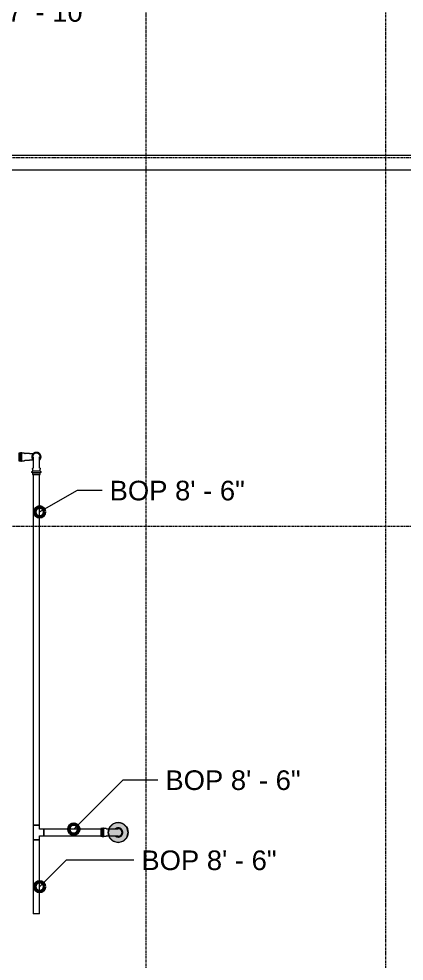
# Model space of a CAD drawing. Header units: inches. Extents: x -3679 to 241, y -496 to 1784.
# Drawn here: x -637.6 to -560.3, y 111.8 to 300.9 of the extents above; entities that cross this region are included whole.
import ezdxf

# ---------------------------------------------------------------- set-up
doc = ezdxf.new("R2010")
doc.units = ezdxf.units.IN
doc.header["$MEASUREMENT"] = 0
doc.linetypes.add('Grid Line', pattern=[0.875, 0.5, -0.125, 0.125, -0.125])
for name, color, linetype, lineweight in [('A-ANNO-NOTE', 250, 'Continuous', 9), ('G-ANNO-DIMS', 251, 'Continuous', 9), ('P-PIPE', 1, 'Continuous', 9), ('P-PIPE-CNTR', 1, 'Continuous', 9), ('S-GRID', 8, 'Continuous', 9)]:
    doc.layers.add(name, color=color, linetype=linetype, lineweight=lineweight)
doc.styles.add('Arial', font='arial.ttf', dxfattribs={"height": 3.934132})

# ---------------------------------------------------------------- blocks, each defined once
blk = doc.blocks.new('Victaulic-VicPress316-Elbow 90-45deg Style P568_P571 - Standard-V2-SECOND LEVEL')
at = {"layer": 'P-PIPE'}
for p, q in [((-3203.81, 730.05), (-3203.81, 729.6)), ((-3203.05, 729.6), (-3203.81, 729.6)), ((-3203.7, 731.1), (-3203.7, 730.2)), ((-3202.28, 729.6), (-3203.05, 729.6)), ((-3202.39, 730.21), (-3202.39, 731.1)), ((-3202.28, 729.6), (-3202.28, 730.05)), ((-3203.81, 729.31), (-3203.81, 728.97)), ((-3203.05, 729.31), (-3203.81, 729.31)), ((-3203.81, 728.97), (-3203.05, 728.97)), ((-3202.28, 729.31), (-3203.05, 729.31)), ((-3203.05, 728.97), (-3202.28, 728.97)), ((-3202.28, 728.97), (-3202.28, 729.31))]:
    blk.add_line(p, q, dxfattribs=at)
at = {"layer": 'P-PIPE', "flags": 128}
for points in [[(-3203.05, 733.4), (-3203.08, 733.4), (-3203.12, 733.4), (-3203.16, 733.4), (-3203.19, 733.39), (-3203.23, 733.38), (-3203.26, 733.38), (-3203.3, 733.37), (-3203.33, 733.36), (-3203.37, 733.34), (-3203.4, 733.33), (-3203.43, 733.32), (-3203.47, 733.3), (-3203.5, 733.28), (-3203.53, 733.26), (-3203.56, 733.24), (-3203.59, 733.22), (-3203.62, 733.2), (-3203.65, 733.18), (-3203.67, 733.15), (-3203.7, 733.13), (-3203.73, 733.1), (-3203.75, 733.07), (-3203.77, 733.04), (-3203.79, 733.01), (-3203.81, 732.98), (-3203.83, 732.95), (-3203.85, 732.92), (-3203.87, 732.89), (-3203.88, 732.85), (-3203.9, 732.82), (-3203.91, 732.79), (-3203.92, 732.75), (-3203.93, 732.72), (-3203.94, 732.68), (-3203.94, 732.65), (-3203.95, 732.61), (-3203.95, 732.57), (-3203.96, 732.54), (-3203.96, 732.5), (-3203.96, 732.46), (-3203.96, 732.43), (-3203.95, 732.39), (-3203.95, 732.35), (-3203.94, 732.32), (-3203.93, 732.28), (-3203.93, 732.25), (-3203.91, 732.21), (-3203.9, 732.18), (-3203.89, 732.14), (-3203.88, 732.11), (-3203.86, 732.08), (-3203.84, 732.05), (-3203.82, 732.01), (-3203.8, 731.98), (-3203.78, 731.95), (-3203.76, 731.92), (-3203.74, 731.9), (-3203.71, 731.87)], [(-3202.39, 731.86), (-3202.37, 731.88), (-3202.34, 731.91), (-3202.32, 731.94), (-3202.3, 731.97), (-3202.28, 732), (-3202.26, 732.03), (-3202.24, 732.06), (-3202.23, 732.09), (-3202.21, 732.13), (-3202.2, 732.16), (-3202.18, 732.19), (-3202.17, 732.23), (-3202.16, 732.26), (-3202.15, 732.3), (-3202.15, 732.33), (-3202.14, 732.37), (-3202.14, 732.41), (-3202.14, 732.44), (-3202.13, 732.48), (-3202.13, 732.52), (-3202.14, 732.55), (-3202.14, 732.59), (-3202.14, 732.63), (-3202.15, 732.66), (-3202.16, 732.7), (-3202.17, 732.73), (-3202.18, 732.77), (-3202.19, 732.8), (-3202.2, 732.84), (-3202.22, 732.87), (-3202.23, 732.9), (-3202.25, 732.93), (-3202.27, 732.97), (-3202.29, 733), (-3202.31, 733.03), (-3202.33, 733.06), (-3202.35, 733.08), (-3202.38, 733.11), (-3202.4, 733.14), (-3202.43, 733.16), (-3202.46, 733.19), (-3202.49, 733.21), (-3202.51, 733.23), (-3202.55, 733.25), (-3202.58, 733.27), (-3202.61, 733.29), (-3202.64, 733.31), (-3202.67, 733.32), (-3202.71, 733.34), (-3202.74, 733.35), (-3202.78, 733.36), (-3202.81, 733.37), (-3202.85, 733.38), (-3202.88, 733.39), (-3202.92, 733.39), (-3202.95, 733.4), (-3202.99, 733.4), (-3203.03, 733.4), (-3203.05, 733.4)], [(-3203.05, 733.26), (-3203.08, 733.26), (-3203.11, 733.25), (-3203.14, 733.25), (-3203.17, 733.25), (-3203.2, 733.24), (-3203.23, 733.23), (-3203.26, 733.23), (-3203.29, 733.22), (-3203.32, 733.21), (-3203.34, 733.2), (-3203.37, 733.18), (-3203.4, 733.17), (-3203.43, 733.16), (-3203.45, 733.14), (-3203.48, 733.12), (-3203.5, 733.1), (-3203.53, 733.09), (-3203.55, 733.07), (-3203.57, 733.05), (-3203.6, 733.02), (-3203.62, 733), (-3203.64, 732.98), (-3203.66, 732.95), (-3203.67, 732.93), (-3203.69, 732.9), (-3203.71, 732.88), (-3203.72, 732.85), (-3203.74, 732.82), (-3203.75, 732.8), (-3203.76, 732.77), (-3203.77, 732.74), (-3203.78, 732.71), (-3203.79, 732.68), (-3203.8, 732.65), (-3203.8, 732.62), (-3203.81, 732.59), (-3203.81, 732.56), (-3203.81, 732.53), (-3203.81, 732.5), (-3203.81, 732.47), (-3203.81, 732.44), (-3203.81, 732.41), (-3203.8, 732.38), (-3203.8, 732.35), (-3203.79, 732.32), (-3203.78, 732.29), (-3203.78, 732.26), (-3203.77, 732.23), (-3203.76, 732.2), (-3203.74, 732.17), (-3203.73, 732.14), (-3203.72, 732.12), (-3203.7, 732.1)], [(-3203.7, 732.49), (-3203.7, 732.49), (-3203.7, 732.49), (-3203.7, 732.48), (-3203.7, 732.47), (-3203.7, 732.46), (-3203.7, 732.45), (-3203.7, 732.44), (-3203.7, 732.42), (-3203.7, 732.4), (-3203.7, 732.38), (-3203.7, 732.36), (-3203.7, 732.33), (-3203.7, 732.31), (-3203.7, 732.28), (-3203.7, 732.25), (-3203.7, 732.21), (-3203.7, 732.18), (-3203.7, 732.14), (-3203.7, 732.11), (-3203.7, 732.07), (-3203.7, 732.03), (-3203.7, 731.98), (-3203.7, 731.94), (-3203.7, 731.9), (-3203.7, 731.85), (-3203.7, 731.8), (-3203.7, 731.75), (-3203.7, 731.7), (-3203.7, 731.65), (-3203.7, 731.6), (-3203.7, 731.55), (-3203.7, 731.5), (-3203.7, 731.44), (-3203.7, 731.39), (-3203.7, 731.33), (-3203.7, 731.28), (-3203.7, 731.22), (-3203.7, 731.17), (-3203.7, 731.11), (-3203.7, 731.1)], [(-3202.39, 732.1), (-3202.37, 732.13), (-3202.36, 732.16), (-3202.34, 732.18), (-3202.33, 732.21), (-3202.32, 732.24), (-3202.31, 732.27), (-3202.3, 732.3), (-3202.3, 732.33), (-3202.29, 732.36), (-3202.29, 732.39), (-3202.28, 732.42), (-3202.28, 732.45), (-3202.28, 732.48), (-3202.28, 732.51), (-3202.28, 732.54), (-3202.28, 732.57), (-3202.29, 732.6), (-3202.29, 732.63), (-3202.3, 732.66), (-3202.31, 732.69), (-3202.32, 732.72), (-3202.33, 732.75), (-3202.34, 732.78), (-3202.35, 732.81), (-3202.36, 732.84), (-3202.38, 732.86), (-3202.39, 732.89), (-3202.41, 732.92), (-3202.43, 732.94), (-3202.44, 732.97), (-3202.46, 732.99), (-3202.48, 733.01), (-3202.51, 733.03), (-3202.53, 733.06), (-3202.55, 733.08), (-3202.58, 733.09), (-3202.6, 733.11), (-3202.62, 733.13), (-3202.65, 733.15), (-3202.68, 733.16), (-3202.7, 733.18), (-3202.73, 733.19), (-3202.76, 733.2), (-3202.79, 733.21), (-3202.82, 733.22), (-3202.85, 733.23), (-3202.88, 733.24), (-3202.91, 733.24), (-3202.94, 733.25), (-3202.97, 733.25), (-3203, 733.26), (-3203.03, 733.26), (-3203.05, 733.26)], [(-3202.39, 731.1), (-3202.39, 731.15), (-3202.39, 731.21), (-3202.39, 731.26), (-3202.39, 731.32), (-3202.39, 731.37), (-3202.39, 731.43), (-3202.39, 731.48), (-3202.39, 731.54), (-3202.39, 731.59), (-3202.39, 731.64), (-3202.39, 731.69), (-3202.39, 731.74), (-3202.39, 731.79), (-3202.39, 731.84), (-3202.39, 731.88), (-3202.39, 731.93), (-3202.39, 731.97), (-3202.39, 732.02), (-3202.39, 732.06), (-3202.39, 732.1), (-3202.39, 732.13), (-3202.39, 732.17), (-3202.39, 732.21), (-3202.39, 732.24), (-3202.39, 732.27), (-3202.39, 732.3), (-3202.39, 732.33), (-3202.39, 732.35), (-3202.39, 732.37), (-3202.39, 732.4), (-3202.39, 732.41), (-3202.39, 732.43), (-3202.39, 732.45), (-3202.39, 732.46), (-3202.39, 732.47), (-3202.39, 732.48), (-3202.39, 732.48), (-3202.39, 732.49), (-3202.39, 732.49), (-3202.39, 732.49)], [(-3203.81, 729.31), (-3203.82, 729.31), (-3203.82, 729.31), (-3203.83, 729.31), (-3203.84, 729.31), (-3203.84, 729.31), (-3203.85, 729.31), (-3203.85, 729.31), (-3203.86, 729.32), (-3203.86, 729.32), (-3203.87, 729.32), (-3203.87, 729.32), (-3203.88, 729.32), (-3203.88, 729.33), (-3203.89, 729.33), (-3203.89, 729.33), (-3203.9, 729.34), (-3203.9, 729.34), (-3203.91, 729.34), (-3203.91, 729.35), (-3203.92, 729.35), (-3203.92, 729.36), (-3203.92, 729.36), (-3203.93, 729.37), (-3203.93, 729.37), (-3203.93, 729.38), (-3203.94, 729.38), (-3203.94, 729.39), (-3203.94, 729.39), (-3203.95, 729.4), (-3203.95, 729.4), (-3203.95, 729.41), (-3203.95, 729.41), (-3203.95, 729.42), (-3203.95, 729.42), (-3203.96, 729.43), (-3203.96, 729.44), (-3203.96, 729.44), (-3203.96, 729.45), (-3203.96, 729.45), (-3203.96, 729.46), (-3203.96, 729.46), (-3203.96, 729.47), (-3203.96, 729.48), (-3203.96, 729.48), (-3203.95, 729.49), (-3203.95, 729.49), (-3203.95, 729.5), (-3203.95, 729.5), (-3203.95, 729.51), (-3203.94, 729.51), (-3203.94, 729.52), (-3203.94, 729.52), (-3203.94, 729.53), (-3203.93, 729.53), (-3203.93, 729.54), (-3203.93, 729.54), (-3203.92, 729.55), (-3203.92, 729.55), (-3203.92, 729.56), (-3203.91, 729.56), (-3203.91, 729.57), (-3203.9, 729.57), (-3203.9, 729.57), (-3203.89, 729.58), (-3203.89, 729.58), (-3203.88, 729.58), (-3203.88, 729.58), (-3203.87, 729.59), (-3203.87, 729.59), (-3203.86, 729.59), (-3203.86, 729.59), (-3203.85, 729.59), (-3203.84, 729.6), (-3203.84, 729.6), (-3203.83, 729.6), (-3203.83, 729.6), (-3203.82, 729.6), (-3203.82, 729.6), (-3203.81, 729.6)], [(-3203.81, 730.05), (-3203.81, 730.06), (-3203.81, 730.07), (-3203.81, 730.08), (-3203.81, 730.09), (-3203.81, 730.11), (-3203.8, 730.12), (-3203.8, 730.13), (-3203.8, 730.14), (-3203.8, 730.15), (-3203.79, 730.16), (-3203.79, 730.17), (-3203.78, 730.18), (-3203.78, 730.19), (-3203.77, 730.2), (-3203.76, 730.2), (-3203.76, 730.21), (-3203.75, 730.22), (-3203.74, 730.23), (-3203.74, 730.24), (-3203.73, 730.25), (-3203.72, 730.25), (-3203.71, 730.26), (-3203.71, 730.27), (-3203.7, 730.27)], [(-3203.05, 729.6), (-3203.08, 729.6), (-3203.11, 729.6), (-3203.14, 729.6), (-3203.17, 729.6), (-3203.2, 729.6), (-3203.23, 729.6), (-3203.26, 729.6), (-3203.29, 729.6), (-3203.32, 729.6), (-3203.34, 729.6), (-3203.37, 729.6), (-3203.4, 729.6), (-3203.43, 729.6), (-3203.45, 729.6), (-3203.48, 729.6), (-3203.5, 729.6), (-3203.53, 729.6), (-3203.55, 729.6), (-3203.57, 729.6), (-3203.6, 729.6), (-3203.62, 729.6), (-3203.64, 729.6), (-3203.66, 729.6), (-3203.67, 729.6), (-3203.69, 729.6), (-3203.71, 729.6), (-3203.72, 729.6), (-3203.74, 729.6), (-3203.75, 729.6), (-3203.76, 729.6), (-3203.77, 729.6), (-3203.78, 729.6), (-3203.79, 729.6), (-3203.8, 729.6), (-3203.8, 729.6), (-3203.81, 729.6), (-3203.81, 729.6), (-3203.81, 729.6), (-3203.81, 729.6), (-3203.81, 729.6)], [(-3203.81, 729.6), (-3203.81, 729.6), (-3203.81, 729.6), (-3203.81, 729.6), (-3203.8, 729.6), (-3203.8, 729.6), (-3203.79, 729.6), (-3203.78, 729.6), (-3203.77, 729.6)], [(-3202.28, 729.6), (-3202.28, 729.6), (-3202.28, 729.6), (-3202.29, 729.6), (-3202.29, 729.6), (-3202.29, 729.6), (-3202.3, 729.6), (-3202.31, 729.6), (-3202.32, 729.6), (-3202.33, 729.6), (-3202.34, 729.6), (-3202.35, 729.6), (-3202.37, 729.6), (-3202.38, 729.6), (-3202.4, 729.6), (-3202.41, 729.6), (-3202.43, 729.6), (-3202.45, 729.6), (-3202.47, 729.6), (-3202.49, 729.6), (-3202.51, 729.6), (-3202.53, 729.6), (-3202.56, 729.6), (-3202.58, 729.6), (-3202.61, 729.6), (-3202.63, 729.6), (-3202.66, 729.6), (-3202.68, 729.6), (-3202.71, 729.6), (-3202.74, 729.6), (-3202.77, 729.6), (-3202.8, 729.6), (-3202.83, 729.6), (-3202.86, 729.6), (-3202.89, 729.6), (-3202.92, 729.6), (-3202.95, 729.6), (-3202.98, 729.6), (-3203.01, 729.6), (-3203.04, 729.6), (-3203.05, 729.6)], [(-3202.39, 730.27), (-3202.38, 730.26), (-3202.37, 730.26), (-3202.36, 730.25), (-3202.36, 730.24), (-3202.35, 730.23), (-3202.34, 730.22), (-3202.33, 730.22), (-3202.33, 730.21), (-3202.32, 730.2), (-3202.32, 730.19), (-3202.31, 730.18), (-3202.31, 730.17), (-3202.3, 730.16), (-3202.3, 730.15), (-3202.29, 730.14), (-3202.29, 730.13), (-3202.29, 730.12), (-3202.29, 730.11), (-3202.28, 730.1), (-3202.28, 730.09), (-3202.28, 730.07), (-3202.28, 730.06), (-3202.28, 730.05), (-3202.28, 730.05)], [(-3202.32, 729.6), (-3202.31, 729.6), (-3202.3, 729.6), (-3202.3, 729.6), (-3202.29, 729.6), (-3202.29, 729.6), (-3202.28, 729.6), (-3202.28, 729.6), (-3202.28, 729.6), (-3202.28, 729.6)], [(-3202.28, 729.6), (-3202.27, 729.6), (-3202.27, 729.6), (-3202.26, 729.6), (-3202.26, 729.6), (-3202.25, 729.6), (-3202.24, 729.6), (-3202.24, 729.59), (-3202.23, 729.59), (-3202.23, 729.59), (-3202.22, 729.59), (-3202.22, 729.59), (-3202.21, 729.58), (-3202.21, 729.58), (-3202.2, 729.58), (-3202.2, 729.57), (-3202.19, 729.57), (-3202.19, 729.57), (-3202.18, 729.56), (-3202.18, 729.56), (-3202.18, 729.56), (-3202.17, 729.55), (-3202.17, 729.55), (-3202.16, 729.54), (-3202.16, 729.54), (-3202.16, 729.53), (-3202.15, 729.53), (-3202.15, 729.52), (-3202.15, 729.52), (-3202.15, 729.51), (-3202.14, 729.51), (-3202.14, 729.5), (-3202.14, 729.5), (-3202.14, 729.49), (-3202.14, 729.48), (-3202.14, 729.48), (-3202.14, 729.47), (-3202.13, 729.47), (-3202.13, 729.46), (-3202.13, 729.46), (-3202.13, 729.45), (-3202.13, 729.44), (-3202.13, 729.44), (-3202.14, 729.43), (-3202.14, 729.43), (-3202.14, 729.42), (-3202.14, 729.42), (-3202.14, 729.41), (-3202.14, 729.4), (-3202.14, 729.4), (-3202.15, 729.39), (-3202.15, 729.39), (-3202.15, 729.38), (-3202.16, 729.38), (-3202.16, 729.37), (-3202.16, 729.37), (-3202.17, 729.36), (-3202.17, 729.36), (-3202.17, 729.35), (-3202.18, 729.35), (-3202.18, 729.35), (-3202.19, 729.34), (-3202.19, 729.34), (-3202.19, 729.34), (-3202.2, 729.33), (-3202.2, 729.33), (-3202.21, 729.33), (-3202.21, 729.32), (-3202.22, 729.32), (-3202.23, 729.32), (-3202.23, 729.32), (-3202.24, 729.32), (-3202.24, 729.31), (-3202.25, 729.31), (-3202.25, 729.31), (-3202.26, 729.31), (-3202.26, 729.31), (-3202.27, 729.31), (-3202.28, 729.31), (-3202.28, 729.31)], [(-3203.77, 729.31), (-3203.78, 729.31), (-3203.79, 729.31), (-3203.8, 729.31), (-3203.8, 729.31), (-3203.81, 729.31), (-3203.81, 729.31), (-3203.81, 729.31), (-3203.81, 729.31), (-3203.81, 729.31)], [(-3203.81, 729.31), (-3203.81, 729.31), (-3203.81, 729.31), (-3203.81, 729.31), (-3203.8, 729.31), (-3203.8, 729.31), (-3203.79, 729.31), (-3203.78, 729.31), (-3203.77, 729.31), (-3203.76, 729.31), (-3203.75, 729.31), (-3203.74, 729.31), (-3203.73, 729.31), (-3203.71, 729.31), (-3203.7, 729.31), (-3203.68, 729.31), (-3203.66, 729.31), (-3203.64, 729.31), (-3203.62, 729.31), (-3203.6, 729.31), (-3203.58, 729.31), (-3203.56, 729.31), (-3203.53, 729.31), (-3203.51, 729.31), (-3203.49, 729.31), (-3203.46, 729.31), (-3203.43, 729.31), (-3203.41, 729.31), (-3203.38, 729.31), (-3203.35, 729.31), (-3203.32, 729.31), (-3203.29, 729.31), (-3203.27, 729.31), (-3203.24, 729.31), (-3203.21, 729.31), (-3203.18, 729.31), (-3203.15, 729.31), (-3203.12, 729.31), (-3203.08, 729.31), (-3203.05, 729.31), (-3203.05, 729.31)], [(-3203.05, 729.31), (-3203.02, 729.31), (-3202.98, 729.31), (-3202.95, 729.31), (-3202.92, 729.31), (-3202.89, 729.31), (-3202.86, 729.31), (-3202.83, 729.31), (-3202.8, 729.31), (-3202.78, 729.31), (-3202.75, 729.31), (-3202.72, 729.31), (-3202.69, 729.31), (-3202.67, 729.31), (-3202.64, 729.31), (-3202.61, 729.31), (-3202.59, 729.31), (-3202.56, 729.31), (-3202.54, 729.31), (-3202.52, 729.31), (-3202.5, 729.31), (-3202.48, 729.31), (-3202.46, 729.31), (-3202.44, 729.31), (-3202.42, 729.31), (-3202.4, 729.31), (-3202.39, 729.31), (-3202.37, 729.31), (-3202.36, 729.31), (-3202.34, 729.31), (-3202.33, 729.31), (-3202.32, 729.31), (-3202.31, 729.31), (-3202.3, 729.31), (-3202.3, 729.31), (-3202.29, 729.31), (-3202.29, 729.31), (-3202.28, 729.31), (-3202.28, 729.31), (-3202.28, 729.31), (-3202.28, 729.31)], [(-3202.28, 729.31), (-3202.28, 729.31), (-3202.28, 729.31), (-3202.29, 729.31), (-3202.29, 729.31), (-3202.29, 729.31), (-3202.3, 729.31), (-3202.31, 729.31), (-3202.32, 729.31)]]:
    blk.add_lwpolyline(points, dxfattribs=at)
blk = doc.blocks.new('Victaulic-VicPress316-Elbow 90-45deg Style P568_P571 - Standard-V39-SECOND LEVEL')
at = {"layer": 'P-PIPE'}
for p, q in [((-1301.39, 459.57), (-1301.39, 459.11)), ((-1301.28, 460.61), (-1301.28, 459.72)), ((-1299.97, 459.72), (-1299.97, 460.61)), ((-1299.86, 459.11), (-1299.86, 459.57)), ((-1300.62, 459.11), (-1301.39, 459.11)), ((-1301.39, 458.82), (-1301.39, 458.48)), ((-1300.62, 458.82), (-1301.39, 458.82)), ((-1301.39, 458.48), (-1300.62, 458.48)), ((-1299.86, 459.11), (-1300.62, 459.11)), ((-1299.86, 458.82), (-1300.62, 458.82)), ((-1300.62, 458.48), (-1299.86, 458.48)), ((-1299.86, 458.48), (-1299.86, 458.82))]:
    blk.add_line(p, q, dxfattribs=at)
at = {"layer": 'P-PIPE', "flags": 128}
for points in [[(-1300.62, 462.92), (-1300.66, 462.92), (-1300.7, 462.91), (-1300.73, 462.91), (-1300.77, 462.91), (-1300.81, 462.9), (-1300.84, 462.89), (-1300.88, 462.88), (-1300.91, 462.87), (-1300.95, 462.86), (-1300.98, 462.84), (-1301.01, 462.83), (-1301.05, 462.81), (-1301.08, 462.8), (-1301.11, 462.78), (-1301.14, 462.76), (-1301.17, 462.74), (-1301.2, 462.71), (-1301.23, 462.69), (-1301.25, 462.67), (-1301.28, 462.64), (-1301.3, 462.61), (-1301.33, 462.59), (-1301.35, 462.56), (-1301.37, 462.53), (-1301.39, 462.5), (-1301.41, 462.47), (-1301.43, 462.43), (-1301.45, 462.4), (-1301.46, 462.37), (-1301.48, 462.34), (-1301.49, 462.3), (-1301.5, 462.27), (-1301.51, 462.23), (-1301.52, 462.2), (-1301.52, 462.16), (-1301.53, 462.12), (-1301.53, 462.09), (-1301.54, 462.05), (-1301.54, 462.01), (-1301.54, 461.98), (-1301.53, 461.94), (-1301.53, 461.91), (-1301.53, 461.87), (-1301.52, 461.83), (-1301.51, 461.8), (-1301.5, 461.76), (-1301.49, 461.73), (-1301.48, 461.69), (-1301.47, 461.66), (-1301.45, 461.63), (-1301.44, 461.59), (-1301.42, 461.56), (-1301.4, 461.53), (-1301.38, 461.5), (-1301.36, 461.47), (-1301.34, 461.44), (-1301.32, 461.41), (-1301.29, 461.38), (-1301.27, 461.36), (-1301.24, 461.33), (-1301.21, 461.31), (-1301.19, 461.29), (-1301.16, 461.26), (-1301.13, 461.24), (-1301.1, 461.22), (-1301.06, 461.21), (-1301.03, 461.19), (-1301, 461.17), (-1300.96, 461.16), (-1300.93, 461.15), (-1300.9, 461.13), (-1300.86, 461.12), (-1300.83, 461.12), (-1300.79, 461.11), (-1300.75, 461.1), (-1300.72, 461.1), (-1300.68, 461.09), (-1300.64, 461.09), (-1300.62, 461.09)], [(-1301.28, 462), (-1301.28, 462), (-1301.28, 462)], [(-1301.28, 460.61), (-1301.28, 460.67), (-1301.28, 460.72), (-1301.28, 460.78), (-1301.28, 460.83), (-1301.28, 460.89), (-1301.28, 460.94), (-1301.28, 461), (-1301.28, 461.05), (-1301.28, 461.1), (-1301.28, 461.15), (-1301.28, 461.21), (-1301.28, 461.26), (-1301.28, 461.3), (-1301.28, 461.35), (-1301.28, 461.38)], [(-1299.99, 462.66), (-1300.01, 462.68), (-1300.04, 462.7), (-1300.06, 462.72), (-1300.09, 462.75), (-1300.12, 462.77), (-1300.15, 462.79), (-1300.19, 462.8), (-1300.22, 462.82), (-1300.25, 462.84), (-1300.29, 462.85), (-1300.32, 462.86), (-1300.35, 462.88), (-1300.39, 462.89), (-1300.42, 462.89), (-1300.46, 462.9), (-1300.5, 462.91), (-1300.53, 462.91), (-1300.57, 462.92), (-1300.61, 462.92), (-1300.62, 462.92)], [(-1300.62, 461.09), (-1300.59, 461.09), (-1300.55, 461.1), (-1300.52, 461.1), (-1300.48, 461.1), (-1300.44, 461.11), (-1300.41, 461.12), (-1300.37, 461.13), (-1300.34, 461.14), (-1300.3, 461.15), (-1300.27, 461.16), (-1300.24, 461.18), (-1300.2, 461.2), (-1300.17, 461.21), (-1300.14, 461.23), (-1300.11, 461.25), (-1300.08, 461.27), (-1300.05, 461.3), (-1300.02, 461.32), (-1300, 461.34)], [(-1299.97, 461.35), (-1299.97, 461.32), (-1299.97, 461.27), (-1299.97, 461.22), (-1299.97, 461.17), (-1299.97, 461.12), (-1299.97, 461.06), (-1299.97, 461.01), (-1299.97, 460.96), (-1299.97, 460.9), (-1299.97, 460.85), (-1299.97, 460.79), (-1299.97, 460.74), (-1299.97, 460.68), (-1299.97, 460.63), (-1299.97, 460.61)], [(-1301.39, 459.57), (-1301.39, 459.58), (-1301.39, 459.59), (-1301.39, 459.6), (-1301.39, 459.61), (-1301.39, 459.62), (-1301.38, 459.63), (-1301.38, 459.64), (-1301.38, 459.65), (-1301.37, 459.66), (-1301.37, 459.67), (-1301.37, 459.68), (-1301.36, 459.69), (-1301.36, 459.7), (-1301.35, 459.71), (-1301.34, 459.72), (-1301.34, 459.73), (-1301.33, 459.74), (-1301.32, 459.75), (-1301.32, 459.75), (-1301.31, 459.76), (-1301.3, 459.77), (-1301.29, 459.78), (-1301.28, 459.78), (-1301.28, 459.78)], [(-1299.97, 459.78), (-1299.96, 459.78), (-1299.95, 459.77), (-1299.94, 459.76), (-1299.93, 459.76), (-1299.93, 459.75), (-1299.92, 459.74), (-1299.91, 459.73), (-1299.91, 459.72), (-1299.9, 459.71), (-1299.9, 459.7), (-1299.89, 459.69), (-1299.89, 459.68), (-1299.88, 459.67), (-1299.88, 459.66), (-1299.87, 459.65), (-1299.87, 459.64), (-1299.87, 459.63), (-1299.86, 459.62), (-1299.86, 459.61), (-1299.86, 459.6), (-1299.86, 459.59), (-1299.86, 459.58), (-1299.86, 459.57), (-1299.86, 459.57)], [(-1301.39, 458.82), (-1301.4, 458.82), (-1301.4, 458.82), (-1301.41, 458.82), (-1301.41, 458.83), (-1301.42, 458.83), (-1301.43, 458.83), (-1301.43, 458.83), (-1301.44, 458.83), (-1301.44, 458.83), (-1301.45, 458.83), (-1301.45, 458.84), (-1301.46, 458.84), (-1301.46, 458.84), (-1301.47, 458.85), (-1301.47, 458.85), (-1301.48, 458.85), (-1301.48, 458.86), (-1301.49, 458.86), (-1301.49, 458.86), (-1301.5, 458.87), (-1301.5, 458.87), (-1301.5, 458.88), (-1301.51, 458.88), (-1301.51, 458.89), (-1301.51, 458.89), (-1301.52, 458.9), (-1301.52, 458.9), (-1301.52, 458.91), (-1301.52, 458.91), (-1301.53, 458.92), (-1301.53, 458.92), (-1301.53, 458.93), (-1301.53, 458.93), (-1301.53, 458.94), (-1301.53, 458.94), (-1301.54, 458.95), (-1301.54, 458.96), (-1301.54, 458.96), (-1301.54, 458.97), (-1301.54, 458.97), (-1301.54, 458.98), (-1301.54, 458.98), (-1301.54, 458.99), (-1301.53, 459), (-1301.53, 459), (-1301.53, 459.01), (-1301.53, 459.01), (-1301.53, 459.02), (-1301.53, 459.02), (-1301.52, 459.03), (-1301.52, 459.03), (-1301.52, 459.04), (-1301.52, 459.04), (-1301.51, 459.05), (-1301.51, 459.05), (-1301.51, 459.06), (-1301.5, 459.06), (-1301.5, 459.07), (-1301.49, 459.07), (-1301.49, 459.08), (-1301.49, 459.08), (-1301.48, 459.08), (-1301.48, 459.09), (-1301.47, 459.09), (-1301.47, 459.09), (-1301.46, 459.1), (-1301.46, 459.1), (-1301.45, 459.1), (-1301.45, 459.1), (-1301.44, 459.11), (-1301.43, 459.11), (-1301.43, 459.11), (-1301.42, 459.11), (-1301.42, 459.11), (-1301.41, 459.11), (-1301.41, 459.11), (-1301.4, 459.11), (-1301.39, 459.11), (-1301.39, 459.11)], [(-1300.62, 459.11), (-1300.66, 459.11), (-1300.69, 459.11), (-1300.72, 459.11), (-1300.75, 459.11), (-1300.78, 459.11), (-1300.81, 459.11), (-1300.84, 459.11), (-1300.87, 459.11), (-1300.9, 459.11), (-1300.92, 459.11), (-1300.95, 459.11), (-1300.98, 459.11), (-1301.01, 459.11), (-1301.03, 459.11), (-1301.06, 459.11), (-1301.08, 459.11), (-1301.11, 459.11), (-1301.13, 459.11), (-1301.15, 459.11), (-1301.17, 459.11), (-1301.2, 459.11), (-1301.22, 459.11), (-1301.23, 459.11), (-1301.25, 459.11), (-1301.27, 459.11), (-1301.29, 459.11), (-1301.3, 459.11), (-1301.31, 459.11), (-1301.33, 459.11), (-1301.34, 459.11), (-1301.35, 459.11), (-1301.36, 459.11), (-1301.37, 459.11), (-1301.37, 459.11), (-1301.38, 459.11), (-1301.38, 459.11), (-1301.39, 459.11), (-1301.39, 459.11), (-1301.39, 459.11), (-1301.39, 459.11)], [(-1301.39, 459.11), (-1301.39, 459.11), (-1301.39, 459.11), (-1301.39, 459.11), (-1301.38, 459.11), (-1301.38, 459.11), (-1301.37, 459.11), (-1301.36, 459.11), (-1301.35, 459.11)], [(-1301.35, 458.82), (-1301.36, 458.82), (-1301.37, 458.82), (-1301.37, 458.82), (-1301.38, 458.82), (-1301.38, 458.82), (-1301.39, 458.82), (-1301.39, 458.82), (-1301.39, 458.82), (-1301.39, 458.82)], [(-1301.39, 458.82), (-1301.39, 458.82), (-1301.39, 458.82), (-1301.39, 458.82), (-1301.38, 458.82), (-1301.38, 458.82), (-1301.37, 458.82), (-1301.36, 458.82), (-1301.35, 458.82), (-1301.34, 458.82), (-1301.33, 458.82), (-1301.32, 458.82), (-1301.3, 458.82), (-1301.29, 458.82), (-1301.27, 458.82), (-1301.26, 458.82), (-1301.24, 458.82), (-1301.22, 458.82), (-1301.2, 458.82), (-1301.18, 458.82), (-1301.16, 458.82), (-1301.14, 458.82), (-1301.11, 458.82), (-1301.09, 458.82), (-1301.06, 458.82), (-1301.04, 458.82), (-1301.01, 458.82), (-1300.99, 458.82), (-1300.96, 458.82), (-1300.93, 458.82), (-1300.9, 458.82), (-1300.87, 458.82), (-1300.84, 458.82), (-1300.82, 458.82), (-1300.79, 458.82), (-1300.76, 458.82), (-1300.72, 458.82), (-1300.69, 458.82), (-1300.66, 458.82), (-1300.63, 458.82), (-1300.62, 458.82)], [(-1299.86, 459.11), (-1299.86, 459.11), (-1299.86, 459.11), (-1299.86, 459.11), (-1299.87, 459.11), (-1299.87, 459.11), (-1299.88, 459.11), (-1299.89, 459.11), (-1299.9, 459.11), (-1299.91, 459.11), (-1299.92, 459.11), (-1299.93, 459.11), (-1299.95, 459.11), (-1299.96, 459.11), (-1299.98, 459.11), (-1299.99, 459.11), (-1300.01, 459.11), (-1300.03, 459.11), (-1300.05, 459.11), (-1300.07, 459.11), (-1300.09, 459.11), (-1300.11, 459.11), (-1300.14, 459.11), (-1300.16, 459.11), (-1300.19, 459.11), (-1300.21, 459.11), (-1300.24, 459.11), (-1300.26, 459.11), (-1300.29, 459.11), (-1300.32, 459.11), (-1300.35, 459.11), (-1300.38, 459.11), (-1300.41, 459.11), (-1300.43, 459.11), (-1300.46, 459.11), (-1300.49, 459.11), (-1300.53, 459.11), (-1300.56, 459.11), (-1300.59, 459.11), (-1300.62, 459.11), (-1300.62, 459.11)], [(-1300.62, 458.82), (-1300.59, 458.82), (-1300.56, 458.82), (-1300.53, 458.82), (-1300.5, 458.82), (-1300.47, 458.82), (-1300.44, 458.82), (-1300.41, 458.82), (-1300.38, 458.82), (-1300.35, 458.82), (-1300.33, 458.82), (-1300.3, 458.82), (-1300.27, 458.82), (-1300.24, 458.82), (-1300.22, 458.82), (-1300.19, 458.82), (-1300.17, 458.82), (-1300.14, 458.82), (-1300.12, 458.82), (-1300.1, 458.82), (-1300.08, 458.82), (-1300.05, 458.82), (-1300.03, 458.82), (-1300.02, 458.82), (-1300, 458.82), (-1299.98, 458.82), (-1299.96, 458.82), (-1299.95, 458.82), (-1299.94, 458.82), (-1299.92, 458.82), (-1299.91, 458.82), (-1299.9, 458.82), (-1299.89, 458.82), (-1299.88, 458.82), (-1299.88, 458.82), (-1299.87, 458.82), (-1299.87, 458.82), (-1299.86, 458.82), (-1299.86, 458.82), (-1299.86, 458.82), (-1299.86, 458.82)], [(-1299.9, 459.11), (-1299.89, 459.11), (-1299.88, 459.11), (-1299.88, 459.11), (-1299.87, 459.11), (-1299.87, 459.11), (-1299.86, 459.11), (-1299.86, 459.11), (-1299.86, 459.11), (-1299.86, 459.11)], [(-1299.86, 458.82), (-1299.86, 458.82), (-1299.86, 458.82), (-1299.86, 458.82), (-1299.87, 458.82), (-1299.87, 458.82), (-1299.88, 458.82), (-1299.89, 458.82), (-1299.9, 458.82)], [(-1299.86, 459.11), (-1299.85, 459.11), (-1299.85, 459.11), (-1299.84, 459.11), (-1299.84, 459.11), (-1299.83, 459.11), (-1299.82, 459.11), (-1299.82, 459.11), (-1299.81, 459.11), (-1299.81, 459.11), (-1299.8, 459.1), (-1299.8, 459.1), (-1299.79, 459.1), (-1299.79, 459.1), (-1299.78, 459.09), (-1299.78, 459.09), (-1299.77, 459.09), (-1299.77, 459.08), (-1299.76, 459.08), (-1299.76, 459.07), (-1299.75, 459.07), (-1299.75, 459.07), (-1299.75, 459.06), (-1299.74, 459.06), (-1299.74, 459.05), (-1299.74, 459.05), (-1299.73, 459.04), (-1299.73, 459.04), (-1299.73, 459.03), (-1299.73, 459.03), (-1299.72, 459.02), (-1299.72, 459.02), (-1299.72, 459.01), (-1299.72, 459.01), (-1299.72, 459), (-1299.72, 458.99), (-1299.71, 458.99), (-1299.71, 458.98), (-1299.71, 458.98), (-1299.71, 458.97), (-1299.71, 458.96), (-1299.71, 458.96), (-1299.71, 458.95), (-1299.71, 458.95), (-1299.72, 458.94), (-1299.72, 458.94), (-1299.72, 458.93), (-1299.72, 458.92), (-1299.72, 458.92), (-1299.72, 458.91), (-1299.73, 458.91), (-1299.73, 458.9), (-1299.73, 458.9), (-1299.73, 458.89), (-1299.74, 458.89), (-1299.74, 458.88), (-1299.74, 458.88), (-1299.75, 458.87), (-1299.75, 458.87), (-1299.76, 458.87), (-1299.76, 458.86), (-1299.76, 458.86), (-1299.77, 458.85), (-1299.77, 458.85), (-1299.78, 458.85), (-1299.78, 458.84), (-1299.79, 458.84), (-1299.79, 458.84), (-1299.8, 458.84), (-1299.8, 458.83), (-1299.81, 458.83), (-1299.82, 458.83), (-1299.82, 458.83), (-1299.83, 458.83), (-1299.83, 458.83), (-1299.84, 458.82), (-1299.84, 458.82), (-1299.85, 458.82), (-1299.86, 458.82), (-1299.86, 458.82)]]:
    blk.add_lwpolyline(points, dxfattribs=at)

msp = doc.modelspace()

# ---------------------------------------------------------------- hatches: boundary and pattern name
at = {"layer": 'A-ANNO-NOTE'}
msp.add_hatch(color=256, dxfattribs=at).paths.add_polyline_path([(-617.63, 135.66), (-616.63, 135.92), (-615.9, 136.66), (-615.63, 137.66), (-615.9, 138.66), (-616.63, 139.39), (-617.63, 139.66), (-618.63, 139.39), (-619.36, 138.66), (-619.63, 137.66), (-619.36, 136.66), (-618.63, 135.92)], flags=0)
h = msp.add_hatch(color=256, dxfattribs=at)
edge = h.paths.add_edge_path(flags=0)
edge.add_arc((-617.63, 137.66), 2, 0, 360)

# ---------------------------------------------------------------- linework, layer by layer
for p, q in [((-619.36, 138.66), (-619.63, 137.66)), ((-618.63, 139.39), (-619.36, 138.66)), ((-617.63, 139.66), (-618.63, 139.39)), ((-616.63, 139.39), (-617.63, 139.66)), ((-615.9, 138.66), (-616.63, 139.39)), ((-615.63, 137.66), (-615.9, 138.66)), ((-619.63, 137.66), (-619.36, 136.66)), ((-619.36, 136.66), (-618.63, 135.92)), ((-616.63, 135.92), (-615.9, 136.66)), ((-615.9, 136.66), (-615.63, 137.66)), ((-618.63, 135.92), (-617.63, 135.66)), ((-617.63, 135.66), (-616.63, 135.92))]:
    msp.add_line(p, q, dxfattribs=at)
msp.add_circle((-617.63, 137.66), 2, dxfattribs=at)
at = {"layer": 'G-ANNO-DIMS'}
for p, q in [((-633.39, 201.94), (-625.78, 206.33)), ((-625.78, 206.33), (-620.86, 206.33)), ((-626.56, 138.31), (-616.64, 148.24)), ((-616.64, 148.24), (-609.67, 148.24)), ((-633.39, 126.78), (-628, 132.17)), ((-628, 132.17), (-614.49, 132.17))]:
    msp.add_line(p, q, dxfattribs=at)
at = {"layer": 'G-ANNO-DIMS', "lineweight": 50}
for centre in [(-633.39, 201.94), (-626.56, 138.31), (-633.39, 126.78)]:
    msp.add_circle(centre, 1, dxfattribs=at)
at = {"layer": 'P-PIPE'}
for p, q in [((-506.3, 273.44), (-725.49, 273.44)), ((-725.49, 270.56), (-506.3, 270.56)), ((-634.7, 209.47), (-634.7, 139.15)), ((-633.39, 139.15), (-633.39, 209.47)), ((-633.39, 139.15), (-634.7, 139.15)), ((-634.7, 139.15), (-634.7, 136.16)), ((-634.7, 139.15), (-634.68, 139.15)), ((-634.68, 139.15), (-634.61, 139.15)), ((-634.61, 139.15), (-634.51, 139.15)), ((-634.51, 139.15), (-634.37, 139.15)), ((-634.37, 139.15), (-634.21, 139.15)), ((-634.21, 139.15), (-633.87, 139.15)), ((-633.87, 139.15), (-633.72, 139.15)), ((-633.72, 139.15), (-633.58, 139.15)), ((-633.58, 139.15), (-633.48, 139.15)), ((-633.48, 139.15), (-633.41, 139.15)), ((-633.41, 139.15), (-633.39, 139.15)), ((-633.39, 138.31), (-633.39, 139.15)), ((-632.55, 138.31), (-633.39, 138.31)), ((-621.15, 138.31), (-632.55, 138.31)), ((-632.55, 137), (-632.55, 138.31)), ((-632.55, 138.31), (-632.55, 138.29)), ((-632.55, 138.29), (-632.55, 138.23)), ((-632.55, 138.23), (-632.55, 138.12)), ((-632.55, 138.12), (-632.55, 137.99)), ((-632.55, 137.99), (-632.55, 137.83)), ((-634.68, 136.16), (-634.7, 136.16)), ((-634.7, 136.16), (-634.7, 121.36)), ((-634.7, 136.16), (-633.39, 136.16)), ((-634.61, 136.16), (-634.68, 136.16)), ((-634.51, 136.16), (-634.61, 136.16)), ((-634.37, 136.16), (-634.51, 136.16)), ((-634.21, 136.16), (-634.37, 136.16)), ((-633.87, 136.16), (-634.21, 136.16)), ((-633.72, 136.16), (-633.87, 136.16)), ((-633.58, 136.16), (-633.72, 136.16)), ((-633.48, 136.16), (-633.58, 136.16)), ((-633.41, 136.16), (-633.48, 136.16)), ((-633.39, 136.16), (-633.41, 136.16)), ((-633.39, 136.16), (-633.39, 137)), ((-633.39, 137), (-632.55, 137)), ((-633.39, 121.36), (-633.39, 136.16)), ((-632.55, 137.83), (-632.55, 137.49)), ((-632.55, 137.49), (-632.55, 137.33)), ((-632.55, 137.33), (-632.55, 137.19)), ((-632.55, 137.19), (-632.55, 137.09)), ((-632.55, 137.09), (-632.55, 137.02)), ((-632.55, 137.02), (-632.55, 137)), ((-632.55, 137), (-621.15, 137)), ((-633.39, 121.36), (-634.7, 121.36))]:
    msp.add_line(p, q, dxfattribs=at)
at = {"layer": 'P-PIPE-CNTR'}
for p, q in [((-634.04, 213.73), (-634.04, 213.99)), ((-635.04, 212.99), (-634.78, 212.99)), ((-633.31, 212.99), (-633.04, 212.99)), ((-617.63, 138.39), (-617.63, 138.66)), ((-617.63, 136.66), (-617.63, 136.92)), ((-616.89, 137.66), (-616.63, 137.66))]:
    msp.add_line(p, q, dxfattribs=at)
at = {"layer": 'S-GRID', "linetype": 'Grid Line'}
for p, q in [((-612, -484.26), (-612, 1771.74)), ((-564, 1771.74), (-564, -484.26)), ((228, 273), (-3666.39, 273)), ((228, 199), (-3666.39, 199))]:
    msp.add_line(p, q, dxfattribs=at)

# ---------------------------------------------------------------- block references
at = {"layer": 'P-PIPE', "rotation": 270}
for name, p in [('Victaulic-VicPress316-Elbow 90-45deg Style P568_P571 - Standard-V39-SECOND LEVEL', (-1096.05, -1087.64)), ('Victaulic-VicPress316-Elbow 90-45deg Style P568_P571 - Standard-V2-SECOND LEVEL', (-1350.12, -3065.39))]:
    msp.add_blockref(name, p, dxfattribs=at)
at = {"layer": 'P-PIPE'}
msp.add_blockref('Victaulic-VicPress316-Elbow 90-45deg Style P568_P571 - Standard-V2-SECOND LEVEL', (2569, -519.5), dxfattribs=at)

# ---------------------------------------------------------------- texts
at = {"layer": 'G-ANNO-DIMS', "char_height": 3.9341, "attachment_point": 1, "line_spacing_factor": 0.938532, "style": 'Arial'}
for s, insert, width in [('BOP 7\' - 10"', (-653, 304.21), 35.952), ('BOP 8\' - 6"', (-619.36, 208.2), 32.304), ('BOP 8\' - 6"', (-608.17, 150.11), 32.304), ('BOP 8\' - 6"', (-612.99, 134.04), 32.304)]:
    msp.add_mtext(s, dxfattribs=dict(at, insert=insert, width=width))

doc.saveas('drawing.dxf')
